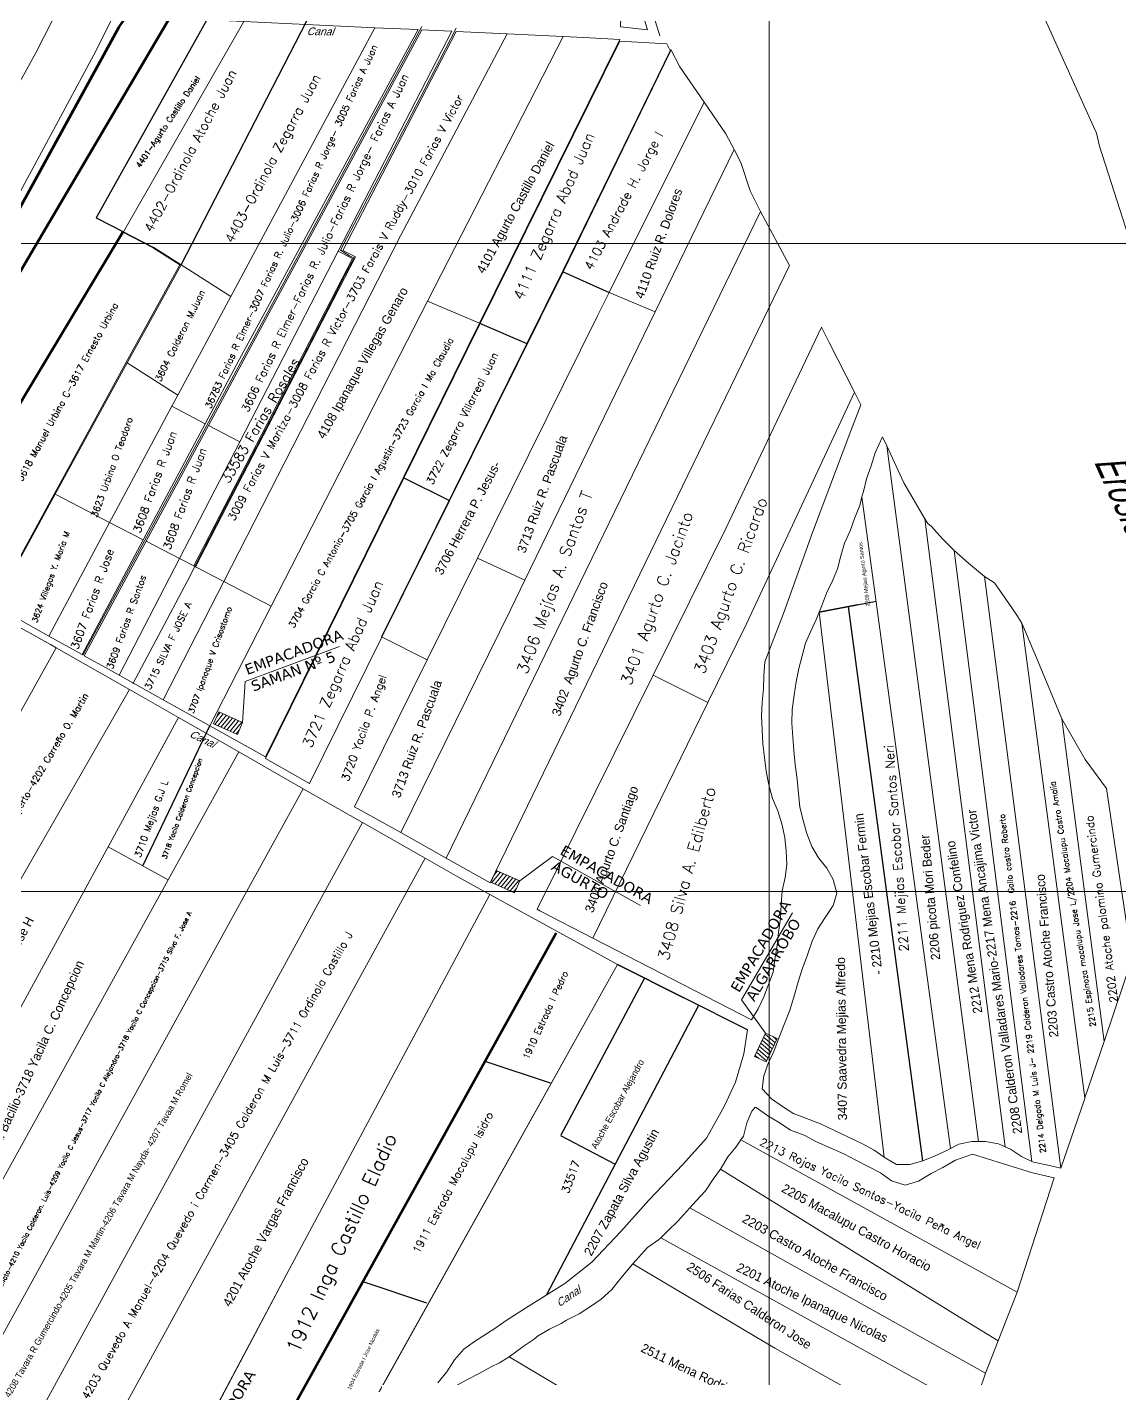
# Model space of a CAD drawing. Header units: metres. Extents: x 278 to 15006, y -2322 to 4522.
# Drawn here: x 2489 to 3332, y 2046 to 3089 of the extents above; entities that cross this region are included whole.
import ezdxf
from ezdxf.enums import TextEntityAlignment as Align

# ---------------------------------------------------------------- set-up
doc = ezdxf.new("R2010")
doc.units = ezdxf.units.M
doc.header["$LTSCALE"] = 25.4
doc.header["$MEASUREMENT"] = 0
for name, color, linetype in [('05', 7, 'Continuous'), ('52', 7, 'Continuous'), ('PARCELAS', 3, 'Continuous'), ('TXTPARCEL', 7, 'Continuous')]:
    doc.layers.add(name, color=color, linetype=linetype)
doc.layers.add('cable via', color=32, linetype='Continuous', lineweight=30)
doc.styles.add('Estilo1', font='simplex.shx', dxfattribs={"height": 5.1})
doc.styles.add('L140', font='simplex', dxfattribs={"height": 3.6})
doc.styles.add('L175', font='simplex', dxfattribs={"height": 4.4})
doc.styles.add('L200', font='simplex', dxfattribs={"height": 5.1})
doc.styles.add('L240', font='simplex', dxfattribs={"height": 6.1})
doc.styles.add('L290', font='simplex', dxfattribs={"height": 7.4})
doc.styles.add('L350', font='simplex', dxfattribs={"height": 8.9})
doc.styles.add('L425', font='simplex', dxfattribs={"height": 10.8})

msp = doc.modelspace()

# ---------------------------------------------------------------- hatches: boundary and pattern name
at = {"layer": 'cable via', "lineweight": 20}
h = msp.add_hatch(dxfattribs=at)
h.set_pattern_fill('ANSI31', color=256, scale=20, angle=185.5785, style=0)
h.set_pattern_definition([(230.5785, (4216.8492, 3354.6527), (1.9312384, -1.587551), [])])
h.paths.add_polyline_path([(2651.3, 2543.1), (2655.4, 2552.3), (2637.1, 2560.5), (2633, 2551.3)])
h = msp.add_hatch(dxfattribs=at)
h.set_pattern_fill('ANSI31', color=256, scale=20, angle=185.5785, style=0)
h.set_pattern_definition([(230.5785, (4430.6467, 3232.5097), (1.9312384, -1.587551), [])])
h.paths.add_polyline_path([(2865.1, 2421), (2869.2, 2430.1), (2850.9, 2438.3), (2846.8, 2429.2)])
h = msp.add_hatch(dxfattribs=at)
h.set_pattern_fill('ANSI31', color=256, scale=20, angle=274.447, style=0)
h.set_pattern_definition([(319.44696, (2287.246, 3889.8223), (1.6253793, 1.899511), [])])
h.paths.add_polyline_path([(3067.7, 2308.5), (3058.7, 2312.8), (3050.1, 2294.7), (3059.1, 2290.5)])

# ---------------------------------------------------------------- linework, layer by layer
at = {"layer": '05', "color": 5, "linetype": 'Continuous', "lineweight": 13}
for p, q in [((3233.9, 3184.5), (3313.9, 3007)), ((3313.9, 3007), (3316.4, 2997)), ((3316.4, 2997), (3393.9, 2754.5))]:
    msp.add_line(p, q, dxfattribs=at)
for points in [[(2964.9, 3737.3), (2978.1, 3711.7), (2974.5, 3650.7), (2973.6, 3627.4), (2967.3, 3612.2), (2968.2, 3597.8), (2970, 3579.9), (2961.1, 3336.8), (2956.6, 3151), (2967.4, 3114.2), (2977.3, 3082.2)], [(2561.6, 3110), (2542.5, 3070.8), (2476.3, 2948), (2459.3, 2925.6), (2443.8, 2908), (2432.2, 2899.8), (2385, 2887.7), (2335.7, 2875.5), (2308, 2861.3), (2188.4, 2800.4)], [(2793.6, 3089.4), (2662.5, 2846.1), (2532.2, 2604.3)], [(2820, 3088.2), (2802.9, 3054.6), (2765.2, 2982.4), (2746.6, 2946.6), (2731, 2916.9), (2737.7, 2912.5), (2741.5, 2910.9), (2734, 2896.9), (2723.7, 2876.7), (2705.3, 2841.2), (2683.8, 2799.3), (2641.2, 2716.9), (2612.6, 2661.1), (2570.7, 2582.1)]]:
    msp.add_lwpolyline(points, dxfattribs=at)
at = {"layer": 'cable via', "lineweight": 13}
for p, q in [((3061.4, 4422), (3061.4, -678)), ((4161.4, 2922), (361.4, 2922)), ((4161.4, 2422), (361.4, 2422))]:
    msp.add_line(p, q, dxfattribs=at)
at = {"layer": 'cable via', "lineweight": 20}
for p, q in [((2730, 2611.1), (2657.3, 2583.9)), ((2657.3, 2583.9), (2655.4, 2552.3)), ((2894.5, 2449.1), (2869.2, 2430.1)), ((2962.3, 2411.1), (2894.5, 2449.1)), ((3079.5, 2405.6), (3040.2, 2338.5)), ((3040.2, 2338.5), (3058.7, 2312.8))]:
    msp.add_line(p, q, dxfattribs=at)
at = {"layer": 'cable via', "color": 131, "lineweight": 100}
msp.add_line((2643.3, 1932), (2897.3, 2390), dxfattribs=at)
at = {"layer": 'cable via', "lineweight": 20}
for points in [[(2655.4, 2552.3), (2651.3, 2543.1), (2633, 2551.3), (2637.1, 2560.5)], [(2869.2, 2430.1), (2865.1, 2421), (2846.8, 2429.2), (2850.9, 2438.3)], [(3058.7, 2312.8), (3067.7, 2308.5), (3059.1, 2290.5), (3050.1, 2294.7)]]:
    msp.add_lwpolyline(points, close=True, dxfattribs=at)
at = {"layer": 'PARCELAS'}
msp.add_line((2607.9, 2905.5), (2704.9, 3093.7), dxfattribs=at)
at = {"layer": 'PARCELAS', "color": 2}
for p, q in [((2902.6, 2900), (2938.2, 2884.2)), ((2838.2, 2860.4), (2874.7, 2844.8)), ((2815.1, 2723.5), (2780, 2741)), ((3129.7, 2643.2), (3100, 2637.4)), ((2995.6, 2339.9), (2944.5, 2365.6)), ((2944.5, 2365.6), (2995.6, 2339.9)), ((3044.8, 2315.2), (2995.6, 2339.9))]:
    msp.add_line(p, q, dxfattribs=at)
at = {"layer": 'PARCELAS', "color": 106}
for p, q in [((3100, 2637.4), (3144.1, 2646)), ((3180.1, 2214.2), (3122.8, 2641.8)), ((2965.4, 2355.2), (2900.8, 2234.1)), ((3007.1, 2334.1), (2889.7, 2110.7)), ((2900.6, 2233.7), (2942.7, 2211.6))]:
    msp.add_line(p, q, dxfattribs=at)
at = {"layer": 'PARCELAS', "color": 131}
for p, q in [((2578.5, 2441.8), (2630.2, 2549.9)), ((2842.9, 2290.9), (2892.7, 2274.4)), ((2747.3, 2121.2), (2797.2, 2104.7))]:
    msp.add_line(p, q, dxfattribs=at)
at = {"layer": 'PARCELAS', "color": 3, "linetype": 'Continuous', "lineweight": 13}
for p, q in [((2846.1, 2419.8), (2691.4, 2130.3)), ((2900.1, 2390), (2846.1, 2419.8)), ((2944.5, 2365.6), (2900.1, 2390)), ((2692.9, 1914.6), (2944.5, 2365.6)), ((2691.4, 2130.3), (2597.5, 1953.7))]:
    msp.add_line(p, q, dxfattribs=at)
msp.add_lwpolyline([(2432.8, 2955.2), (2495.9, 3069), (2541.7, 3159)], dxfattribs=at)
for points in [[(2949.1, 3159.4), (2946.8, 3089.2), (2967.7, 3086.8), (2959.9, 3112.3), (2952.8, 3143.9), (2949.1, 3159.4)], [(2563.4, 2931.1), (2656.4, 3093.2), (2627.7, 3094.5), (2542.4, 2941.9), (2563.4, 2931.1)], [(2709.6, 3090.7), (2757.4, 3088.5), (2646.2, 2881), (2607.9, 2905.5), (2586.8, 2919), (2563.4, 2931.1), (2656.4, 3093.2), (2709.6, 3090.7)], [(2946.4, 3079.4), (2838.2, 2860.4), (2798, 2877.5), (2902.6, 3081.7), (2918.5, 3080.9), (2946.4, 3079.4)], [(2598, 2431.1), (2652.5, 2529.7), (2702.2, 2501.3), (2446.2, 2036.8), (2418.2, 2052.3), (2395.5, 2064.9), (2446.2, 2156.6), (2598, 2431.1)], [(2956.4, 2134.6), (3066, 2069.7), (3165.1, 2014), (3208.1, 1991.5), (3218.5, 2021.5), (2977.9, 2154.8), (2976.1, 2153.1), (2967.7, 2147.3), (2960.8, 2139.5), (2956.4, 2134.6)]]:
    msp.add_lwpolyline(points, close=True, dxfattribs=at)
at = {"layer": 'PARCELAS', "color": 5, "linetype": 'Continuous', "lineweight": 80}
msp.add_lwpolyline([(2599, 3095.9), (2364.5, 2697.9), (2298.9, 2734.6), (2388.9, 2885.4), (2398.1, 2887.7), (2408.7, 2890.9), (2419.9, 2894), (2429, 2896.6), (2431.2, 2897.2), (2433.5, 2897.9), (2435.8, 2898.7), (2440.9, 2901.5), (2448.7, 2908.2), (2455.4, 2915.7), (2462.9, 2923.4), (2470, 2930.7), (2476.8, 2938.7), (2479.1, 2941.3), (2560.1, 3089.1), (2565.7, 3097.2), (2599, 3095.9)], close=True, dxfattribs=at)
at = {"layer": 'PARCELAS', "color": 5, "linetype": 'Continuous', "lineweight": 30}
msp.add_lwpolyline([(2364.5, 2697.9), (2599, 3095.9), (2627.7, 3094.5), (2542.4, 2941.9), (2563.4, 2931.1), (2408.8, 2673.3), (2364.5, 2697.9)], close=True, dxfattribs=at)
at = {"layer": 'PARCELAS', "color": 5, "linetype": 'Continuous', "lineweight": 13}
for points in [[(2646.2, 2881), (2757.4, 3088.5), (2790.9, 3087), (2652.9, 2832.7), (2626.4, 2782.9), (2600.8, 2796.4), (2605.4, 2804.9), (2646.2, 2881)], [(2407.8, 2673.3), (2562.5, 2931.1), (2585.8, 2919), (2607, 2905.5), (2565.4, 2829.9), (2509.9, 2728.5), (2462.9, 2642.6), (2407.8, 2673.3)], [(2653.1, 2768.9), (2678.4, 2817.9), (2729, 2916.1), (2740.2, 2910.3), (2690.3, 2813.6), (2617.8, 2673.2), (2606.6, 2679), (2653.1, 2768.9)], [(2566.4, 2829.9), (2607.9, 2905.5), (2646.2, 2881), (2605.4, 2804.9), (2566.4, 2829.9)], [(2566.4, 2829.9), (2605.4, 2804.9), (2600.8, 2796.4), (2557.5, 2715.6), (2552.8, 2706.8), (2510.9, 2728.5), (2566.4, 2829.9)], [(2626.4, 2782.9), (2600.8, 2796.4), (2557.5, 2715.6), (2552.8, 2706.8), (2578.7, 2693.4), (2626.4, 2782.9)], [(2606.6, 2679), (2653.1, 2768.9), (2629, 2781.6), (2580.9, 2692.3), (2606.6, 2679)], [(2510.9, 2728.5), (2552.8, 2706.8), (2506, 2619.1), (2463.8, 2642.6), (2510.9, 2728.5)], [(2552.8, 2706.8), (2578.7, 2693.4), (2531.6, 2604.9), (2506, 2619.1), (2552.8, 2706.8)], [(2580.9, 2692.3), (2606.6, 2679), (2560.1, 2589), (2552, 2593.5), (2533.2, 2603.9), (2580.9, 2692.3)]]:
    msp.add_lwpolyline(points, close=True, dxfattribs=at)
at = {"layer": 'PARCELAS', "color": 131, "linetype": 'Continuous', "lineweight": 13}
for points in [[(2732.8, 2916.7), (2820.1, 3085.6), (2859.4, 3083.7), (2777.2, 2928), (2640.8, 2661.3), (2619, 2672.5), (2691.6, 2812.9), (2742.5, 2911.7), (2732.8, 2916.7)], [(2762.3, 2617.1), (2902.6, 2900), (2985.5, 3070.4), (2982.6, 3076), (2946.3, 3078), (2838.1, 2859.1), (2672.9, 2524.5), (2706.9, 2505.4), (2762.3, 2617.1)], [(2836.6, 2679.3), (2929.2, 2866.2), (2938.2, 2884.2), (3011.3, 3031.1), (2992.6, 3058.3), (2985.6, 3071.7), (2902.7, 2901.3), (2762.4, 2618.4), (2797.8, 2600.8), (2836.6, 2679.3)], [(2973.6, 2869.3), (3034.4, 2994.6), (3028.1, 3006.6), (3011.3, 3031.1), (2938.2, 2884.2), (2973.6, 2869.3)], [(2873, 2662.3), (2973.6, 2869.3), (2938.2, 2884.2), (2929.2, 2866.2), (2836.6, 2679.3), (2873, 2662.3)], [(2838.2, 2860.4), (2798, 2877.5), (2677.5, 2642.2), (2630.2, 2549.9), (2673, 2525.9), (2838.2, 2860.4)], [(2594.1, 2570), (2640.8, 2661.3), (2619, 2672.5), (2617.8, 2673.2), (2606.6, 2679), (2560.1, 2589), (2594.1, 2570)], [(2777.3, 2467.4), (2861.9, 2639.4), (2873, 2662.3), (2836.6, 2679.3), (2797.8, 2600.8), (2741.6, 2487.4), (2777.3, 2467.4)], [(2594.1, 2570), (2640.8, 2661.3), (2677.5, 2642.2), (2630.2, 2549.9), (2594.1, 2570)], [(2511.6, 2610), (2302.1, 2234.1), (2258, 2258.3), (2466.2, 2635.1), (2507.1, 2612.6), (2511.6, 2610)], [(2253.1, 2146.2), (2302.1, 2234.1), (2511.6, 2610), (2568, 2577.8), (2303.4, 2116.1), (2298.7, 2118.7), (2253.1, 2146.2)], [(2401.7, 2181.8), (2551.6, 2456.5), (2606, 2556.2), (2568, 2577.8), (2303.4, 2116.1), (2351.3, 2089.4), (2401.7, 2181.8)], [(2551.6, 2456.5), (2606, 2556.2), (2652.5, 2529.7), (2598, 2431.1), (2551.6, 2456.5)], [(2493.7, 2010.4), (2747.9, 2475.3), (2702.2, 2501.3), (2446.2, 2036.8), (2493.7, 2010.4)], [(2598, 2431.1), (2551.6, 2456.5), (2401.7, 2181.8), (2446.2, 2156.6), (2598, 2431.1)], [(2597.5, 1953.7), (2691.4, 2130.3), (2846.1, 2419.8), (2821.5, 2433.3), (2796.1, 2447.8), (2541.8, 1983.7), (2597.5, 1953.7)]]:
    msp.add_lwpolyline(points, close=True, dxfattribs=at)
at = {"layer": 'PARCELAS', "color": 2, "linetype": 'Continuous', "lineweight": 13}
for points in [[(2629, 2781.6), (2653.1, 2768.9), (2678.4, 2817.9), (2729, 2916.1), (2816.7, 3085.8), (2804.4, 3086.4), (2793.5, 3086.9), (2663.6, 2845.7), (2629, 2781.6)], [(2677.5, 2642.2), (2798, 2877.5), (2902.6, 3081.7), (2859.4, 3083.7), (2777.2, 2928), (2640.8, 2661.3), (2677.5, 2642.2)]]:
    msp.add_lwpolyline(points, close=True, dxfattribs=at)
at = {"layer": 'PARCELAS', "color": 4, "linetype": 'Continuous', "lineweight": 13}
for points in [[(3054.9, 2946.7), (2812.3, 2447.7), (2777.3, 2467.4), (2861.9, 2639.4), (2873, 2662.3), (2973.6, 2869.3), (3034.4, 2994.6), (3039.7, 2984.6), (3046.8, 2962.7), (3054.9, 2946.7)], [(3077.2, 2905), (2846.4, 2428.6), (2812.3, 2447.7), (3054.9, 2946.7), (3077.2, 2905)], [(3127.4, 2807.2), (3044, 2628.5), (3014.3, 2567.7), (2972, 2588.8), (3028.1, 2702.1), (3102, 2857.3), (3107.9, 2845.7), (3127.4, 2807.2)], [(3014.3, 2567.7), (2925.5, 2386.1), (2884.7, 2407.1), (2882.6, 2408.3), (2972, 2588.8), (3014.3, 2567.7)]]:
    msp.add_lwpolyline(points, close=True, dxfattribs=at)
at = {"layer": 'PARCELAS', "color": 106, "linetype": 'Continuous', "lineweight": 13}
for points in [[(3132.3, 2797.4), (3124.6, 2777.4), (3095, 2699), (3072.7, 2636.5), (3058.2, 2599.3), (3057.4, 2588.6), (3057.1, 2578.3), (3056, 2568.2), (3055.5, 2557.5), (3056, 2546.8), (3056.6, 2536.3), (3057.9, 2525.3), (3059.3, 2514.8), (3061.3, 2504.2), (3064.2, 2493.7), (3068.1, 2484.1), (3071.3, 2474.2), (3073.5, 2463.6), (3074.6, 2453.2), (3075.2, 2442.9), (3073.8, 2432.8), (3071.6, 2422.4), (3070.9, 2411.9), (3070.3, 2401.1), (3068.8, 2390.4), (3067.7, 2380.2), (3065.9, 2369.8), (3064.6, 2359.7), (3061, 2350.2), (3057.3, 2340.8), (3053.1, 2331.5), (3048, 2322.9), (2925.5, 2386.1), (3014.3, 2567.7), (3044, 2628.5), (3127.4, 2807.2), (3132.3, 2797.4)], [(3243.5, 2225), (3181.7, 2709.6), (3165.4, 2737.3), (3152.2, 2765.9), (3223.1, 2229.2), (3228.3, 2229.1), (3238.3, 2227.4), (3243.5, 2225)], [(3100, 2637.4), (3150.3, 2217), (3151, 2216.5), (3159.7, 2211.4), (3170, 2211.3), (3180.1, 2214.2), (3189.5, 2218.1), (3199, 2222.3), (3201.4, 2223.6), (3133.1, 2726.5), (3131.4, 2719.7), (3127.4, 2709.9), (3124, 2700.2), (3119.7, 2690.7), (3116.7, 2680.9), (3114.1, 2671), (3110.3, 2661.6), (3105.8, 2652.1), (3102, 2641.8), (3100, 2637.4)], [(3264.2, 2213.7), (3204.2, 2685.2), (3195.2, 2694.2), (3186.7, 2703.5), (3183.9, 2706), (3181.7, 2709.6), (3243.5, 2225), (3247.6, 2223.2), (3256.2, 2217.4), (3264.2, 2213.7)], [(3305.1, 2262.9), (3256.5, 2629.1), (3252.5, 2635.2), (3243.6, 2648.3), (3235.3, 2660.2), (3227.5, 2665), (3286.6, 2208.4), (3304.9, 2262.2), (3305.1, 2262.9)], [(3150.3, 2217), (3142.6, 2222.4), (3133.6, 2227.2), (3101.2, 2242.8), (3081.7, 2250.1), (3080.6, 2250.4), (3071.8, 2256.1), (3063.2, 2262.1), (3056.1, 2269.6), (3057.3, 2279.7), (3060.8, 2289.2), (3065, 2298.6), (3069.2, 2309.6), (3073.6, 2320.6), (3077.4, 2330.5), (3080.5, 2340.5), (3083.8, 2352.2), (3087.1, 2362), (3091, 2373.1), (3094.7, 2383.6), (3099, 2393.3), (3104.7, 2402), (3111, 2411.2), (3113.7, 2420.8), (3110.9, 2431.3), (3106, 2440.1), (3099.7, 2448), (3094.4, 2456.7), (3090.5, 2466.7), (3087.8, 2476.7), (3085.3, 2487.3), (3084.1, 2497.3), (3083, 2508.7), (3081.6, 2519.8), (3080.6, 2530.7), (3079.9, 2541.1), (3079.1, 2551.8), (3079.3, 2562.5), (3080.7, 2573.5), (3082.3, 2583.7), (3084.3, 2594), (3086.9, 2603.7), (3089.5, 2613.6), (3093.6, 2622.8), (3098.1, 2632.4), (3100, 2637.4), (3150.3, 2217)], [(3319.8, 2306.2), (3287.3, 2555.2), (3268.5, 2600.4), (3256.5, 2629.1), (3305.1, 2262.9), (3319.8, 2306.2)], [(3341.3, 2369.6), (3321.8, 2501.4), (3305.3, 2523.8), (3287.3, 2555.2), (3319.8, 2306.2), (3341.3, 2369.6)], [(3166.3, 2195.4), (3176.8, 2198.6), (3186.4, 2204.3), (3195.4, 2209.1), (3205.3, 2214.6), (3218.3, 2219.2), (3264.6, 2204.8), (3281.4, 2201), (3252.9, 2112.8), (3039.7, 2230.3), (3041.8, 2233.2), (3044.2, 2243.4), (3048.1, 2252.6), (3050.7, 2255.7), (3051.5, 2255.2), (3060.4, 2249), (3069.2, 2243.7), (3078.1, 2237.8), (3088.6, 2234.1), (3098, 2228.8), (3108.5, 2224.2), (3119, 2219.5), (3128.9, 2214.5), (3138.4, 2209.6), (3147.4, 2204.8), (3155.9, 2198.8), (3166.3, 2195.4)], [(3039.7, 2230.3), (3252.9, 2112.8), (3238.2, 2075.3), (3204.9, 2095.6), (3024, 2207.7), (3029.7, 2217.2), (3036, 2225.1), (3039.7, 2230.3)], [(3024, 2207.7), (3204.9, 2095.6), (3238.2, 2075.3), (3228.5, 2050.3), (3000.2, 2177.9), (3005.2, 2183.3), (3012.3, 2191), (3018.2, 2199.9), (3024, 2207.7)], [(3000.2, 2177.9), (3228.5, 2050.3), (3218.5, 2021.5), (2977.9, 2154.8), (2983.5, 2160.3), (2991.1, 2167.7), (2997.9, 2175.4), (3000.2, 2177.9)]]:
    msp.add_lwpolyline(points, close=True, dxfattribs=at)
at = {"layer": 'PARCELAS', "color": 136, "linetype": 'Continuous', "lineweight": 13}
for points in [[(3223.1, 2229.2), (3152.2, 2765.9), (3148.9, 2772.9), (3143.4, 2760.4), (3140.1, 2750.3), (3136.5, 2740.3), (3134.2, 2730.5), (3133.1, 2726.5), (3201.4, 2223.6), (3207.9, 2227), (3217.9, 2229.2), (3223.1, 2229.2)], [(3286.6, 2208.4), (3227.5, 2665), (3215.4, 2675.2), (3204.2, 2685.2), (3264.2, 2213.7), (3265.5, 2213.1), (3275.4, 2211.2), (3285.4, 2208.7), (3286.6, 2208.4)]]:
    msp.add_lwpolyline(points, close=True, dxfattribs=at)
at = {"layer": 'PARCELAS', "color": 130, "linetype": 'Continuous', "lineweight": 13}
msp.add_lwpolyline([(2541.8, 1983.7), (2796.1, 2447.8), (2747.9, 2475.3), (2493.7, 2010.4), (2541.8, 1983.7)], close=True, dxfattribs=at)
at = {"layer": 'PARCELAS', "color": 106, "linetype": 'Continuous', "lineweight": 13}
msp.add_lwpolyline([(2692.9, 1914.6), (2944.5, 2365.6), (2944.5, 2365.6), (3044.8, 2315.2), (3042.1, 2296.7), (3035.6, 2275), (3027, 2256.7), (3013.3, 2231.7), (2994.9, 2211.4), (2968.7, 2183.9), (2947, 2159.6), (2924.8, 2136), (2903.8, 2119.6), (2876.4, 2102.2), (2867.8, 2096.8), (2858.6, 2090.9), (2850, 2084.9), (2843.5, 2080.8), (2834.2, 2074.9), (2825.9, 2068.8), (2818.8, 2060.6), (2812.8, 2051.3), (2806, 2042.8)], dxfattribs=at)
at = {"layer": 'PARCELAS', "color": 11, "linetype": 'Continuous', "lineweight": 13}
for points in [[(3208.1, 1991.5), (3165.1, 2014), (3066, 2069.7), (2956.4, 2134.6), (2947, 2123.6), (2940.2, 2115), (2932, 2107.4), (2923.8, 2101.7), (2914.9, 2096), (2905.1, 2091.2), (2901.1, 2088.6), (2892, 2084.2), (2882.8, 2078.9), (2880.2, 2076.7), (2871.8, 2070.8), (2861, 2063), (2908.1, 2034.9), (2939.6, 2016.2), (2962.1, 2004.1), (3017.3, 1972.1), (3067.7, 1945.2), (3121.3, 1920.7), (3175, 1896.6), (3208.1, 1991.5)], [(2861, 2063), (2908.1, 2034.9), (2892, 2014.6), (2874.9, 2027.5), (2864.9, 2033.9), (2861.9, 2033.8), (2831.3, 2016.7), (2821.5, 2007.4), (2800.4, 2019.2), (2810.3, 2032.3), (2818.6, 2039.8), (2827.7, 2044.9), (2837.8, 2050.1), (2847.2, 2055.1), (2853.5, 2058.2), (2861, 2063)]]:
    msp.add_lwpolyline(points, close=True, dxfattribs=at)

# ---------------------------------------------------------------- texts
at = {"layer": '52', "color": 5, "lineweight": 13, "oblique": 20}
for rotation, p in [(359.1, (2704.7, 3082.8)), (334.1, (2613.8, 2541.7)), (34.6, (2899.7, 2101.1))]:
    msp.add_text('Canal', height=5.95, rotation=rotation, dxfattribs=at).set_placement(p)
at = {"layer": '52', "color": 5, "lineweight": 13, "oblique": 20, "width": 0.71875}
msp.add_text('Erosionado Por la Quebrada Saman', height=23.815, rotation=294.1, dxfattribs=at).set_placement((3311.8, 2753.8))
at = {"layer": 'cable via', "lineweight": 20, "char_height": 8.192, "width": 629.187, "attachment_point": 1}
for s, insert, rotation in [('{\\fVerdana|b0|i0|c0|p34;EMPACADORA\\PSAMAN Nº 5}', (2656.1, 2596.6), 20.3869), ('{\\fVerdana|b0|i0|c0|p34;EMPACADORA\\PAGURTO}', (2903.5, 2458.2), 330.6206), ('{\\fVerdana|b0|i0|c0|p34;EMPACADORA\\PALGARROBO}', (3031.2, 2347.6), 59.4889), ('{\\fVerdana|b0|i0|c0|p34;EMPACADORA\\PESTRADA}', (2617.7, 1985.2), 59.0847)]:
    msp.add_mtext(s, dxfattribs=dict(at, insert=insert, rotation=rotation))
at = {"layer": 'PARCELAS', "color": 20, "attachment_point": 1, "style": 'Estilo1'}
for s, insert, char_height, width, rotation in [('4111 Zegarra Abad Juan', (2863.9, 2880.9), 8.192, 163.021, 66.4455), ('4103 Andrade H. Jorge I', (2918.6, 2904), 7.034, 139.968, 62.2969)]:
    msp.add_mtext(s, dxfattribs=dict(at, insert=insert, char_height=char_height, width=width, rotation=rotation))
at = {"layer": 'PARCELAS', "color": 2, "insert": (2701, 2535.3), "char_height": 8.192, "width": 163.021, "attachment_point": 1, "rotation": 66.4455, "style": 'Estilo1'}
msp.add_mtext('3721 Zegarra Abad Juan', dxfattribs=at)
at = {"layer": 'PARCELAS', "color": 106, "insert": (3162.1, 2375.4), "char_height": 7.026, "width": 186.542, "attachment_point": 1, "rotation": 94.2338, "style": 'Estilo1'}
msp.add_mtext('2211 Mejias Escobar Santos Neri', dxfattribs=at)
at = {"layer": 'PARCELAS', "color": 131, "attachment_point": 1, "style": 'Estilo1'}
for s, insert, char_height, width, rotation in [('1910 Estrada I Pedro', (2871.3, 2294.2), 5, 181.975, 65.3566), ('1911 Estrada Macalupu Isidro', (2786.2, 2145), 6, 164.41, 61.9388)]:
    msp.add_mtext(s, dxfattribs=dict(at, insert=insert, char_height=char_height, width=width, rotation=rotation))
at = {"layer": 'TXTPARCEL', "color": 5, "lineweight": 13}
for s, height, rotation, style, p in [('36783 Farias R Elmer-3007 Farias R. Julio-3006 Farias R Jorge- 3005 Farias A Juan', 5.1, 65.3, 'L200', (2630.8, 2794.1)), ('3604 Calderon M.Juan', 5.1, 63.7, 'L200', (2592.2, 2815)), ('3622 Castro de U. Raquel-3618 Manuel Urbina C-3617 Ernesto Urbina ', 5.1, 61.4832, 'L200', (2439.1, 2652.7)), ('3623 Urbina O Teodoro', 5.1, 70.1, 'L200', (2543.1, 2710.2)), ('3608 Farias R Juan', 6.1, 70.1, 'L240', (2576.5, 2698.1)), ('3608 Farias R Juan', 6.1, 70.1, 'L240', (2599.6, 2685.2)), ('3607 Farias R Jose', 6.1, 70.1, 'L240', (2528.4, 2608.2)), ('3609 Farias R Santos', 5.1, 70.1, 'L200', (2555.1, 2593.2))]:
    msp.add_text(s, height=height, rotation=rotation, dxfattribs=dict(at, style=style)).set_placement(p)
at = {"layer": 'TXTPARCEL', "color": 3, "lineweight": 13}
for s, height, rotation, style, p in [('4401-Agurto Castillo Daniel', 4.4, 56.2069, 'L175', (2576.4, 2979.9)), ('4402-Ordinola Atoche Juan', 7.4, 62.0999, 'L290', (2585.5, 2929.9)), ('4403-Ordinola Zegarra Juan', 7.4, 62.0999, 'L290', (2647.8, 2921.6))]:
    msp.add_text(s, height=height, rotation=rotation, dxfattribs=dict(at, style=style)).set_placement(p)
at = {"layer": 'TXTPARCEL', "color": 131, "lineweight": 13}
for s, height, rotation, style, p in [('3606 Farias R Elmer-Farias R. Julio-Farias R Jorge- Farias A Juan ', 6.1, 64.5, 'L240', (2659.7, 2791.3)), ('3009 Farias V Maritza-3008 Farias R Victor-3703 Farais V Ruddy-3010 Farias V Victor', 6.1, 61.6, 'L240', (2649, 2707.4)), ('3722 Zegarra Villarreal Juan', 5.8, 63.2716, 'L240', (2802, 2735.4)), ('3715 SILVA F JOSE A', 5.1, 64.3, 'L200', (2584.2, 2577.2)), ('4212 Yacila P. sabino-Yacila Ch. Lorenzo-4217 Yacila Ch. Faustina-4216 Yacila Ch Josefa-4215 Farias F. Ruperto-4202 Carreño O. Martin', 5.1, 59.4953, 'L200', (2283.8, 2143.9)), ('3718 Yacila Calderon Concepcion', 3.6, 70.1, 'L140', (2596.5, 2446.8)), ('3710 Mejías G.J L', 5.1, 70.1, 'L200', (2576.6, 2447.7)), ('4203 Quevedo A Manuel-4204 Quevedo i Carmen-3405 Calderon M Luis-3711 Ordinola Castillo J', 6.1, 60.3688, 'L240', (2536.2, 2029.5)), ('1912 Inga Castillo Eladio', 10.8, 65.438, 'L425', (2698.3, 2065))]:
    msp.add_text(s, height=height, rotation=rotation, dxfattribs=dict(at, style=style)).set_placement(p)
at = {"layer": 'TXTPARCEL', "color": 20, "lineweight": 13}
for s, height, rotation, p in [('4101 Agurto Castillo Daniel', 7.034, 61.3128, (2841.5, 2898.1)), ('4110 Ruiz R. Dolores', 7.034, 70.1, (2964.3, 2878.8)), ('4108 Ipanaque Villegas Genaro', 7.026, 60.6, (2718.4, 2770.6))]:
    msp.add_text(s, height=height, rotation=rotation, dxfattribs=at).set_placement(p)
at = {"layer": 'TXTPARCEL', "color": 2, "lineweight": 13}
for s, height, rotation, style, p in [('3704 Garcia C Antonio-3705 Garcia I Agustin-3723 Garcia I Ma Claudia', 5.1, 61.031, 'L200', (2695, 2624.8)), ('3720 Yacila P. Angel', 6.1, 70.1, 'L240', (2737.1, 2506.5))]:
    msp.add_text(s, height=height, rotation=rotation, dxfattribs=dict(at, style=style)).set_placement(p)
at = {"layer": 'TXTPARCEL', "color": 0, "lineweight": 13, "style": 'L290'}
msp.add_text('33583 Farias Rosales', height=7.4, rotation=59.9, dxfattribs=at).set_placement((2641.6, 2738.1), align=Align.MIDDLE_LEFT)
at = {"layer": 'TXTPARCEL', "color": 131, "lineweight": 13}
for s, height, rotation, p in [('3713 Ruiz R. Pascuala', 7.034, 70.1, (2873.4, 2682.5)), ('3706 Herrera P. Jesus-  ', 7.034, 62.2351, (2809.3, 2665.5)), ('3713 Ruiz R. Pascuala', 7.034, 70.1, (2776.7, 2493.6)), ('3702 Castro A. Santos-3722 Zegarra V. Juan C- 3708 Macalupu C. Jose H', 7.026, 62.0476, (2348.6, 2124.6)), ('3709 Mariñas A. Bacilio-3718 Yacila C. Concepcion', 7.026, 65.3573, (2443.6, 2171.2)), ('4208 Tavara R Gumercindo-4205 Tavara M Martin-4206 Tavara M Nayda- 4207 Tavaa M Romel', 5, 60.4525, (2475.7, 2031)), ('4201 Atoche Vargas Francisco', 7.026, 61.6926, (2645.8, 2101)), ('1904 Estrada I Jose Nicolás  ', 3, 64.3191, (2738.7, 2037.2))]:
    msp.add_text(s, height=height, rotation=rotation, dxfattribs=at).set_placement(p)
at = {"layer": 'TXTPARCEL', "color": 4, "lineweight": 13, "style": 'L350'}
for s, p in [('3406 Mejías A. Santos T', (2874.9, 2589)), ('3403 Agurto C. Ricardo', (3011.6, 2589.2)), ('3401 Agurto C. Jacinto', (2955, 2580.4))]:
    msp.add_text(s, height=8.9, rotation=70.1, dxfattribs=at).set_placement(p)
at = {"layer": 'TXTPARCEL', "color": 5, "lineweight": 9, "style": 'L175'}
msp.add_text('3624 Villegas Y. Maria M', height=4.4, rotation=70.1, dxfattribs=at).set_placement((2496.8, 2629))
at = {"layer": 'TXTPARCEL', "color": 106, "lineweight": 13}
for s, height, rotation, p in [('2209 Mejias Agurto Santos', 3, 96.9, (3139.2, 2642.2)), ('2208 Calderon Valladares Mario-2217 Mena Ancajima Victor ', 7.026, 98.1541, (3256.8, 2235.5)), ('- 2210 Mejias Escobar Fermin', 7.026, 96.9, (3149, 2358.2)), ('2206 picota Mori Beder', 7.026, 95.0783, (3193.5, 2369.4)), ('2212 Mena Rodriguez Confelino', 7.026, 99.0755, (3226, 2328.5)), ('2203 Castro Atoche Francisco', 7.026, 94.8756, (3284.7, 2309.7)), ('3407 Saavedra Mejias Alfredo', 7.026, 90.7117, (3121.6, 2245.5)), ('Atoche Escobar Alejandro', 5, 61.3445, (2928.2, 2222.8)), ('2207 Zapata Silva Agustin', 7.026, 61.3445, (2924.4, 2140.2)), ('2205 Macalupu Castro Horacio', 7.026, 331.3445, (3070.4, 2190.7)), ('2203 Castro Atoche Francisco', 7.026, 330.9043, (3040, 2167.3)), ('2201 Atoche Ipanaque Nicolas', 7.026, 334.1966, (3035.6, 2129.5))]:
    msp.add_text(s, height=height, rotation=rotation, dxfattribs=at).set_placement(p)
at = {"layer": 'TXTPARCEL', "color": 4, "lineweight": 13}
for s, p in [('3402  Agurto C. Francisco', (2900.2, 2556.7)), ('3404 Agurto C. Santiago', (2925.7, 2405))]:
    msp.add_text(s, height=7.034, rotation=70.1, dxfattribs=at).set_placement(p)
at = {"layer": 'TXTPARCEL', "color": 7, "lineweight": 13}
for s, height, style, p in [('3707 Ipanaque V Crisostomo', 4.4, 'L175', (2617.6, 2559.1)), ('33517', 6.1, 'L240', (2906.9, 2188.5))]:
    msp.add_text(s, height=height, rotation=70.1, dxfattribs=dict(at, style=style)).set_placement(p)
at = {"layer": 'TXTPARCEL', "color": 106, "lineweight": 13}
for s, height, rotation, style, p in [('2215 Espinoza macalupu Jose L/2204 Macalupu Castro Amalia', 4.4, 99.4, 'L175', (3313.5, 2318.1)), ('3408 Silva A. Edilberto', 8.9, 74.6518, 'L350', (2983.9, 2368.1)), ('2214 Delgado M Luis J- 2219 Calderon Valladares Tomas-2216  Gallo castro Roberto', 4.4, 96.95, 'L175', (3275, 2220.5)), ('2202 Atoche palomino Gumercindo', 6.1, 97.6, 'L240', (3330.5, 2336.7)), ('2213 Rojas Yacila Santos-Yacila Peña Angel', 6.1, 334.5151, 'L240', (3053.6, 2226.6))]:
    msp.add_text(s, height=height, rotation=rotation, dxfattribs=dict(at, style=style)).set_placement(p)
at = {"layer": 'TXTPARCEL', "color": 1, "lineweight": 13, "style": 'L140'}
msp.add_text('4211 Yacila P. Fortunato-4210 Yacila Calderon. Luis-4209 Yacila C Jesus-3717 Yacila C Alejandro-3718 Yacila C Concepcion-3715 Silva F. Jose A', height=3.6, rotation=63.1411, dxfattribs=at).set_placement((2448.3, 2073.7))
at = {"layer": 'TXTPARCEL', "color": 1, "lineweight": 13}
msp.add_text('2506 Farias Calderon Jose', height=7.026, rotation=326.4957, dxfattribs=at).set_placement((2997.1, 2130.7))
at = {"layer": 'TXTPARCEL', "color": 11, "lineweight": 13}
msp.add_text('2511 Mena Rodriguez Confelino', height=7.026, rotation=334.2164, dxfattribs=at).set_placement((2961.9, 2067.3))

doc.saveas('drawing.dxf')
